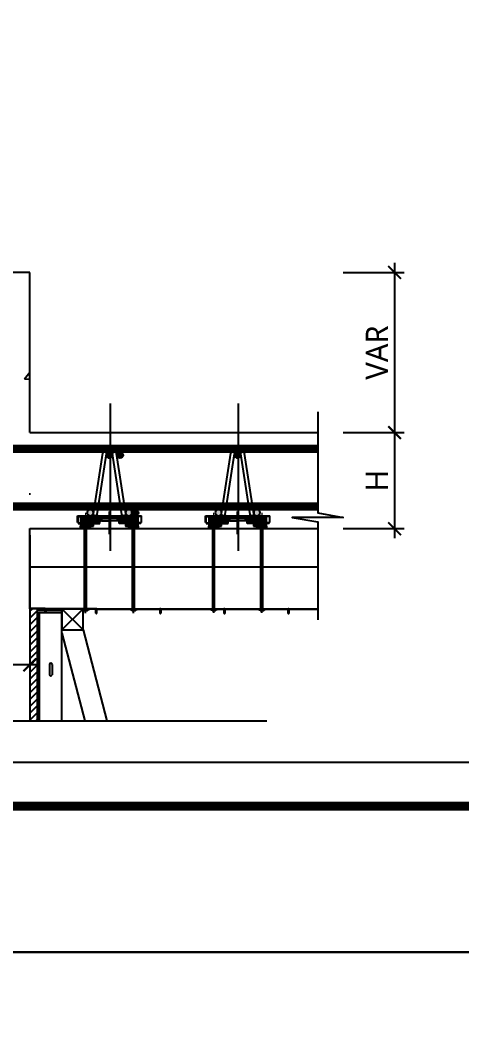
# Model space of a CAD drawing. Extents: x 10983 to 44623, y -18406 to 11294.
# Drawn here: x 15927 to 16616, y -12583 to -11011 of the extents above; entities that cross this region are included whole.
import ezdxf

# ---------------------------------------------------------------- set-up
doc = ezdxf.new("R2010")
doc.units = 0
doc.header["$LTSCALE"] = 100
doc.header["$MEASUREMENT"] = 0
doc.header["$PDMODE"] = 3
doc.header["$PDSIZE"] = 10
doc.linetypes.add('CEN', pattern=[62, 60, -1, 0, -1])
doc.linetypes.add('HIDDEN', pattern=[0.375, 0.25, -0.125])
doc.layers.get('0').update_dxf_attribs({"linetype": 'CONTINUOUS'})
doc.layers.get('Defpoints').update_dxf_attribs({"color": 165, "linetype": 'CONTINUOUS'})
for name, color, linetype in [('-상부연결근', 4, 'CONTINUOUS'), ('-하부연결근', 4, 'CONTINUOUS'), ('1', 1, 'CONTINUOUS'), ('204', 6, 'CONTINUOUS'), ('205', 2, 'HIDDEN'), ('3', 3, 'CONTINUOUS'), ('AM_8', 55, 'CONTINUOUS'), ('DECK-CEN', 1, 'CEN'), ('DECK-CON', 2, 'CONTINUOUS'), ('DECK-DIM', 255, 'CONTINUOUS'), ('DECK-ETC STEEL', 6, 'CONTINUOUS'), ('DECK-HATCH', 251, 'CONTINUOUS'), ('DECK-LATTICE', 7, 'CONTINUOUS'), ('DECK-MAIN BAR', 2, 'CONTINUOUS'), ('DECK-PG', 4, 'CONTINUOUS'), ('DECK-RC(ETC)', 252, 'CONTINUOUS'), ('DECK-TRANS', 3, 'CONTINUOUS'), ('E', 115, 'CONTINUOUS'), ('E2', 7, 'CONTINUOUS'), ('form', 7, 'CONTINUOUS'), ('INSU', 7, 'CONTINUOUS'), ('기가 강판', 4, 'CONTINUOUS')]:
    doc.layers.add(name, color=color, linetype=linetype)
doc.styles.add('SY Panel', font='malgun.ttf')
doc.linetypes.add('BATTING', pattern='A,0.0001,-0.1,[134,ltypeshp.shx,S=0.1,R=0,X=-0.1,Y=0],-0.2,[134,ltypeshp.shx,S=0.1,R=180,X=0.1,Y=0],-0.1', length=0.4001)
doc.dimstyles.new('STDECK-DIM', dxfattribs={"dimtxt": 35, "dimasz": 20, "dimexe": 15, "dimexo": 40, "dimgap": 10, "dimtad": 1, "dimdec": 0, "dimtxsty": 'SY Panel', "dimblk": 'ARCHTICK', "dimcen": 2.5, "dimdle": 15, "dimclrd": 7, "dimclre": 7, "dimclrt": 6, "dimadec": 0, "dimazin": 0, "dimtfac": 1, "dimtdec": 0, "dimtmove": 0, "dimatfit": 3, "dimldrblk": 'ARCHTICK', "dimfxl": 1, "dimarcsym": 0})

# ---------------------------------------------------------------- blocks, each defined once
blk = doc.blocks.new('_ArchTick')
at = {"color": 0, "linetype": 'ByBlock', "const_width": 0.15}
blk.add_lwpolyline([(-0.5, -0.5), (0.5, 0.5)], dxfattribs=at)
blk = doc.blocks.new('*D459')
at = {"layer": 'DECK-DIM', "color": 7, "lineweight": -2}
for p, q in [((16511, -11390.2), (16511, -11670.2)), ((16431, -11405.2), (16526, -11405.2)), ((16431, -11655.2), (16526, -11655.2))]:
    blk.add_line(p, q, dxfattribs=at)
at = {"layer": 'Defpoints', "color": 0, "ltscale": 0.5}
for p in [(16391, -11405.2), (16391, -11655.2), (16511, -11655.2)]:
    blk.add_point(p, dxfattribs=at)
at = {"layer": 'DECK-DIM', "color": 7, "lineweight": -2, "ltscale": 0.5, "xscale": 20, "yscale": 20, "zscale": 20}
for p, rotation in [((16511, -11405.2), 90), ((16511, -11655.2), 270)]:
    blk.add_blockref('_ArchTick', p, dxfattribs=dict(at, rotation=rotation))
at = {"layer": 'DECK-DIM', "color": 6, "ltscale": 0.5, "insert": (16483.5, -11530.2), "char_height": 35, "attachment_point": 5, "rotation": 90, "style": 'SY Panel'}
blk.add_mtext('VAR', dxfattribs=at)
blk = doc.blocks.new('*D469')
at = {"layer": 'DECK-DIM', "color": 7, "lineweight": -2}
for p, q in [((16511, -11640.2), (16511, -11820.2)), ((16431, -11655.2), (16526, -11655.2)), ((16431, -11805.2), (16526, -11805.2))]:
    blk.add_line(p, q, dxfattribs=at)
at = {"layer": 'Defpoints', "color": 0, "ltscale": 0.5}
for p in [(16391, -11655.2), (16391, -11805.2), (16511, -11805.2)]:
    blk.add_point(p, dxfattribs=at)
at = {"layer": 'DECK-DIM', "color": 7, "lineweight": -2, "ltscale": 0.5, "xscale": 20, "yscale": 20, "zscale": 20}
for p, rotation in [((16511, -11655.2), 90), ((16511, -11805.2), 270)]:
    blk.add_blockref('_ArchTick', p, dxfattribs=dict(at, rotation=rotation))
at = {"layer": 'DECK-DIM', "color": 6, "ltscale": 0.5, "insert": (16483.5, -11730.2), "char_height": 35, "attachment_point": 5, "rotation": 90, "style": 'SY Panel'}
blk.add_mtext('H', dxfattribs=at)
blk = doc.blocks.new('*D475')
at = {"layer": 'DECK-DIM', "color": 7, "lineweight": -2}
for p, q in [((15941.9, -11815.5), (15941.9, -12032.7)), ((15689.9, -11885.7), (15689.9, -12032.7)), ((15956.9, -12017.7), (15674.9, -12017.7))]:
    blk.add_line(p, q, dxfattribs=at)
at = {"layer": 'Defpoints', "color": 0, "ltscale": 0.5}
for p in [(15941.9, -11775.5), (15689.9, -11845.7), (15689.9, -12017.7)]:
    blk.add_point(p, dxfattribs=at)
at = {"layer": 'DECK-DIM', "color": 7, "lineweight": -2, "ltscale": 0.5, "xscale": 20, "yscale": 20, "zscale": 20, "rotation": 180}
blk.add_blockref('_ArchTick', (15689.9, -12017.7), dxfattribs=at)
at = {"layer": 'DECK-DIM', "color": 7, "lineweight": -2, "ltscale": 0.5, "xscale": 20, "yscale": 20, "zscale": 20}
blk.add_blockref('_ArchTick', (15941.9, -12017.7), dxfattribs=at)
at = {"layer": 'DECK-DIM', "color": 6, "ltscale": 0.5, "insert": (15815.9, -11989.6), "char_height": 35, "attachment_point": 5, "style": 'SY Panel'}
blk.add_mtext('L2a', dxfattribs=at)
blk = doc.blocks.new('RRWENNN')
at = {"layer": '3', "color": 252, "true_color": 0x939598}
for p, q in [((179.9, -427.9), (180.9, -428.9)), ((182.1, -427.9), (183.1, -428.9)), ((184.2, -427.9), (185.2, -428.9)), ((186.3, -427.9), (187.3, -428.9)), ((188.4, -427.9), (189.4, -428.9)), ((190.5, -427.9), (191.5, -428.9)), ((192.7, -427.9), (193.7, -428.9)), ((194.8, -427.9), (195.8, -428.9)), ((196.9, -427.9), (197.9, -428.9)), ((199, -427.9), (200, -428.9)), ((201.1, -427.9), (202.1, -428.9)), ((203.3, -427.9), (204.3, -428.9)), ((205.4, -427.9), (206.4, -428.9)), ((207.5, -427.9), (208.5, -428.9)), ((209.6, -427.9), (210.6, -428.9)), ((211.8, -427.9), (212.8, -428.9)), ((243.9, -427.9), (244.9, -428.9)), ((246.1, -427.9), (247.1, -428.9)), ((248.2, -427.9), (249.2, -428.9)), ((250.3, -427.9), (251.3, -428.9)), ((252.4, -427.9), (253.4, -428.9)), ((254.5, -427.9), (255.5, -428.9)), ((256.7, -427.9), (257.7, -428.9)), ((258.8, -427.9), (259.8, -428.9)), ((260.9, -427.9), (261.9, -428.9)), ((263, -427.9), (264, -428.9)), ((265.1, -427.9), (266.1, -428.9)), ((267.3, -427.9), (268.3, -428.9)), ((269.4, -427.9), (270.4, -428.9)), ((271.5, -427.9), (272.5, -428.9)), ((273.6, -427.9), (274.6, -428.9)), ((275.8, -427.9), (276.8, -428.9))]:
    blk.add_line(p, q, dxfattribs=at)
blk = doc.blocks.new('GFDCVBVBBB')
at = {"layer": 'AM_8'}
for p, q in [((182.8, -409.8), (183.7, -408.9)), ((182.8, -411.9), (185.8, -408.9)), ((182.8, -414.1), (187.1, -409.8)), ((182.8, -416.2), (187.4, -411.6)), ((182.8, -418.3), (188.2, -412.9)), ((182.8, -420.4), (188.2, -415)), ((182.8, -422.6), (188.2, -417.2)), ((182.8, -424.7), (188.2, -419.3)), ((182.8, -426.8), (188.2, -421.4)), ((183.8, -427.9), (188.7, -423)), ((190.2, -427.9), (202.8, -415.3)), ((191.2, -424.8), (202.8, -413.2)), ((192.3, -427.9), (202.8, -417.4)), ((192.7, -421.1), (200.9, -412.9)), ((193.1, -412.3), (196.4, -408.9)), ((193.1, -414.4), (197.8, -409.7)), ((193.1, -416.5), (197.8, -411.8)), ((193.1, -418.7), (198.8, -412.9)), ((193.6, -409.7), (194.3, -408.9)), ((194.4, -427.9), (202.8, -419.5)), ((196.5, -427.9), (202.8, -421.6)), ((198.7, -427.9), (203.3, -423.3)), ((200.8, -427.9), (205.4, -423.3)), ((202.9, -427.9), (207.5, -423.3)), ((205, -427.9), (209.6, -423.3)), ((207.1, -427.9), (211.7, -423.3)), ((209.3, -427.9), (213.9, -423.3)), ((211.4, -427.9), (215.3, -424)), ((214.3, -422.9), (215.3, -421.9)), ((227.3, -422.6), (228.3, -421.6)), ((227.3, -424.7), (228.3, -423.7)), ((238, -428.9), (243.6, -423.3)), ((240.1, -428.9), (245.7, -423.3)), ((240.3, -422.3), (241.3, -421.3)), ((240.3, -424.5), (241.4, -423.3)), ((243.2, -427.9), (247.8, -423.3)), ((245.3, -427.9), (249.9, -423.3)), ((247.5, -427.9), (252, -423.3)), ((249.6, -427.9), (262.6, -414.9)), ((251.7, -427.9), (262.6, -417)), ((252.8, -418.3), (262.1, -409.1)), ((252.8, -420.4), (262.1, -411.2)), ((252.8, -422.6), (262.6, -412.8)), ((252.8, -414.1), (254, -412.9)), ((252.8, -416.2), (256.1, -412.9)), ((253.8, -427.9), (262.6, -419.2)), ((255.9, -427.9), (262.9, -421)), ((257.8, -409.1), (258, -408.9)), ((257.8, -411.2), (260.1, -408.9)), ((258.1, -427.9), (263.5, -422.5)), ((260.2, -427.9), (264.1, -424)), ((264.4, -427.9), (272.8, -419.5)), ((266.5, -427.9), (272.8, -421.6)), ((266.7, -423.5), (272.8, -417.4)), ((267.4, -414.3), (272.8, -408.9)), ((267.4, -416.4), (272.8, -411)), ((267.4, -412.2), (268, -411.6)), ((267.4, -418.6), (272.8, -413.2)), ((267.4, -420.7), (272.8, -415.3)), ((268.6, -411), (270.7, -408.9)), ((268.7, -427.9), (272.8, -423.8)), ((185.9, -427.9), (189.3, -424.5)), ((188.1, -427.9), (189.9, -426)), ((212.8, -428.6), (216.6, -424.9)), ((214.6, -428.9), (218.7, -424.9)), ((216.8, -428.9), (220.8, -424.9)), ((218.9, -428.9), (222.9, -424.9)), ((221, -428.9), (225.1, -424.9)), ((223.1, -428.9), (227.2, -424.9)), ((225.2, -428.9), (229.3, -424.9)), ((227.4, -428.9), (231.4, -424.9)), ((229.5, -428.9), (233.5, -424.9)), ((231.6, -428.9), (235.7, -424.9)), ((233.7, -428.9), (237.8, -424.9)), ((235.8, -428.9), (239.9, -424.9)), ((242.2, -428.9), (242.8, -428.3)), ((262.3, -427.9), (264.7, -425.5)), ((270.8, -427.9), (272.8, -425.9))]:
    blk.add_line(p, q, dxfattribs=at)
blk = doc.blocks.new('SPACER')
at = {"layer": '1', "color": 252, "true_color": 0x939598}
blk.add_line((9678.9, 718.1), (9678.9, 753.5), dxfattribs=at)
at = {"layer": '1', "color": 252, "lineweight": 5, "true_color": 0x939598}
for points in [[(9641.4, 751.3), (9641.4, 746.3), (9641.4, 720.3)], [(9716.4, 751.3), (9716.4, 746.3), (9716.4, 720.3)]]:
    blk.add_open_spline(points, degree=1, knots=[0, 0, 0.16129, 1, 1], dxfattribs=at)
at = {"layer": '204', "color": 252, "true_color": 0x939598}
for p, q in [((9628.9, 746.7), (9629.9, 746.7)), ((9628.9, 746.7), (9628.9, 746.6)), ((9628.9, 744.9), (9628.9, 746.6)), ((9628.9, 736.4), (9628.9, 744.9)), ((9629.9, 744.9), (9628.9, 744.9)), ((9629.9, 746.8), (9629.9, 745.8)), ((9629.9, 746.8), (9663.9, 746.8)), ((9663.9, 745.8), (9629.9, 745.8)), ((9629.9, 745.8), (9629.9, 745.3)), ((9629.9, 745.3), (9629.9, 744.9)), ((9633.9, 745.8), (9633.9, 730.8)), ((9663.9, 745.8), (9633.9, 745.8)), ((9641.4, 744.8), (9639.3, 739.8)), ((9639.3, 739.8), (9639.3, 729.5)), ((9639.3, 739.8), (9639.4, 739.8)), ((9639.4, 739.8), (9639.4, 729.5)), ((9640.2, 739.8), (9639.8, 738.2)), ((9641.4, 739.8), (9640.2, 739.8)), ((9640.2, 739.8), (9640.2, 729.5)), ((9644.2, 738.2), (9641.4, 744.8)), ((9641.4, 739.8), (9641.4, 729.5)), ((9643.4, 739.8), (9642.7, 739.8)), ((9642.7, 739.8), (9642.7, 729.5)), ((9644, 738.2), (9643.4, 739.8)), ((9643.4, 739.8), (9643.4, 729.5)), ((9653.9, 741.2), (9653.9, 741.2)), ((9653.9, 730.8), (9653.9, 741.2)), ((9653.9, 738.8), (9665.4, 738.8)), ((9663.9, 746.8), (9663.9, 745.8)), ((9663.9, 746.8), (9693.9, 746.8)), ((9663.9, 746.8), (9663.9, 745.8)), ((9663.9, 735.9), (9663.9, 738.8)), ((9665.4, 738.8), (9665.4, 741.2)), ((9666.4, 738.8), (9665.4, 738.8)), ((9666.4, 742.8), (9666.4, 738.8)), ((9666.4, 738.8), (9678.4, 738.8)), ((9678.4, 742.8), (9678.4, 738.8)), ((9679.4, 738.8), (9678.4, 738.8)), ((9679.4, 738.8), (9679.4, 742.8)), ((9691.4, 738.8), (9679.4, 738.8)), ((9691.4, 738.8), (9691.4, 742.8)), ((9692.4, 738.8), (9691.4, 738.8)), ((9692.4, 741.2), (9692.4, 738.8)), ((9703.9, 738.8), (9692.4, 738.8)), ((9693.9, 745.8), (9693.9, 746.8)), ((9693.9, 745.8), (9693.9, 746.8)), ((9693.9, 746.8), (9727.9, 746.8)), ((9723.9, 745.8), (9693.9, 745.8)), ((9727.9, 745.8), (9693.9, 745.8)), ((9693.9, 735.9), (9693.9, 738.8)), ((9703.9, 741.2), (9703.9, 730.8)), ((9716.4, 744.8), (9713.7, 738.2)), ((9713.8, 738.2), (9714.4, 739.8)), ((9714.4, 739.8), (9715.2, 739.8)), ((9714.4, 739.8), (9714.4, 729.5)), ((9715.2, 739.8), (9715.2, 729.5)), ((9718.5, 739.8), (9716.4, 744.8)), ((9716.4, 739.8), (9717.7, 739.8)), ((9716.4, 739.8), (9716.4, 729.5)), ((9717.7, 739.8), (9718, 738.2)), ((9717.7, 739.8), (9717.7, 729.5)), ((9718.5, 739.8), (9718.4, 739.8)), ((9718.4, 739.8), (9718.4, 729.5)), ((9718.5, 729.5), (9718.5, 739.8)), ((9723.9, 730.8), (9723.9, 745.8)), ((9727.9, 745.8), (9727.9, 746.8)), ((9727.9, 746.7), (9728.9, 746.7)), ((9727.9, 745.3), (9727.9, 745.8)), ((9727.9, 744.9), (9727.9, 745.3)), ((9728.9, 744.9), (9727.9, 744.9)), ((9728.9, 746.7), (9728.9, 746.6)), ((9728.9, 744.9), (9728.9, 746.6)), ((9728.9, 736.4), (9728.9, 744.9)), ((9628.9, 736.4), (9629.9, 736.4)), ((9629.9, 736.4), (9629.9, 735.9)), ((9629.9, 735.9), (9629.9, 734.8)), ((9629.9, 734.8), (9633.9, 734.8)), ((9633.9, 726.8), (9633.9, 730.8)), ((9638.2, 726.8), (9633.9, 726.8)), ((9639.3, 729.5), (9638.2, 729.5)), ((9638.2, 729.5), (9638.2, 726.8)), ((9644.7, 726.8), (9638.2, 726.8)), ((9639.3, 729.5), (9639.4, 729.5)), ((9639.8, 738.2), (9639.4, 738.2)), ((9639.8, 729.5), (9639.4, 729.5)), ((9639.8, 729.5), (9639.8, 738.2)), ((9640.2, 729.5), (9639.8, 729.5)), ((9641.4, 729.5), (9640.2, 729.5)), ((9642.7, 738.2), (9641.4, 738.2)), ((9642.7, 729.5), (9641.4, 729.5)), ((9643.4, 729.5), (9642.7, 729.5)), ((9644, 729.5), (9643.4, 729.5)), ((9644.2, 738.2), (9644, 738.2)), ((9644, 729.5), (9644, 738.2)), ((9644.2, 729.5), (9644, 729.5)), ((9644.2, 729.5), (9644.2, 738.2)), ((9644.7, 729.5), (9644.2, 729.5)), ((9644.7, 726.8), (9644.7, 729.5)), ((9648.9, 726.8), (9644.7, 726.8)), ((9648.9, 730.8), (9653.9, 730.8)), ((9648.9, 730.8), (9648.9, 726.8)), ((9653.9, 734.8), (9663.9, 734.8)), ((9663.9, 734.8), (9663.9, 735.9)), ((9693.9, 734.8), (9693.9, 735.9)), ((9703.9, 734.8), (9693.9, 734.8)), ((9703.9, 730.8), (9708.9, 730.8)), ((9708.9, 726.8), (9708.9, 730.8)), ((9713.2, 726.8), (9708.9, 726.8)), ((9713.7, 729.5), (9713.2, 729.5)), ((9713.2, 729.5), (9713.2, 726.8)), ((9713.2, 726.8), (9719.7, 726.8)), ((9713.7, 738.2), (9713.8, 738.2)), ((9713.7, 738.2), (9713.7, 729.5)), ((9713.7, 729.5), (9713.8, 729.5)), ((9713.8, 729.5), (9713.8, 738.2)), ((9713.8, 729.5), (9714.4, 729.5)), ((9714.4, 729.5), (9715.2, 729.5)), ((9715.2, 738.2), (9716.4, 738.2)), ((9715.2, 729.5), (9716.4, 729.5)), ((9716.4, 729.5), (9717.7, 729.5)), ((9717.7, 729.5), (9718, 729.5)), ((9718, 738.2), (9718.4, 738.2)), ((9718, 729.5), (9718, 738.2)), ((9718, 729.5), (9718.4, 729.5)), ((9718.5, 729.5), (9718.4, 729.5)), ((9719.7, 729.5), (9718.5, 729.5)), ((9719.7, 726.8), (9719.7, 729.5)), ((9723.9, 726.8), (9719.7, 726.8)), ((9727.9, 734.8), (9723.9, 734.8)), ((9723.9, 730.8), (9723.9, 726.8)), ((9727.9, 735.9), (9727.9, 736.4)), ((9727.9, 736.4), (9728.9, 736.4)), ((9727.9, 734.8), (9727.9, 735.9))]:
    blk.add_line(p, q, dxfattribs=at)
at = {"layer": '204', "color": 252, "lineweight": 5, "true_color": 0x939598}
for p, q in [((9629.9, 746.6), (9628.9, 746.6)), ((9727.9, 746.6), (9728.9, 746.6)), ((9629.9, 735.9), (9633.9, 735.9)), ((9653.9, 735.9), (9663.9, 735.9)), ((9703.9, 735.9), (9693.9, 735.9)), ((9727.9, 735.9), (9723.9, 735.9))]:
    blk.add_line(p, q, dxfattribs=at)
for points, degree in [([(9629.9, 745.3), (9633.9, 745.3)], 1), ([(9727.9, 745.3), (9726.6, 745.3), (9725.3, 745.3), (9723.9, 745.3)], 3)]:
    blk.add_open_spline(points, degree=degree, dxfattribs=at)
at = {"layer": '204', "color": 252, "true_color": 0x939598}
for points in [[(9653.9, 741.2), (9665.4, 741.2)], [(9666.4, 742.8), (9678.4, 742.8)], [(9691.4, 742.8), (9679.4, 742.8)], [(9703.9, 741.2), (9692.4, 741.2)]]:
    blk.add_open_spline(points, degree=1, dxfattribs=at)
at = {"layer": '205', "color": 252, "lineweight": 5, "true_color": 0x939598}
for p, q in [((9629.9, 746.3), (9628.9, 746.3)), ((9629.9, 738.8), (9628.9, 738.8)), ((9629.9, 745.7), (9663.9, 745.7)), ((9629.9, 744.9), (9629.9, 736.7)), ((9633.9, 741.8), (9653.9, 741.8)), ((9638.8, 738.2), (9639.4, 739.8)), ((9642.7, 739.8), (9643, 738.2)), ((9653.9, 741.2), (9653.9, 741.8)), ((9663.9, 745.8), (9663.9, 745.3)), ((9693.9, 745.7), (9663.9, 745.7)), ((9663.9, 745.3), (9663.9, 745.3)), ((9663.9, 745.3), (9663.9, 745.3)), ((9663.9, 738.8), (9663.9, 745.3)), ((9663.9, 745.3), (9663.9, 745.3)), ((9693.9, 745.8), (9693.9, 745.3)), ((9727.9, 745.7), (9693.9, 745.7)), ((9693.9, 738.8), (9693.9, 745.3)), ((9693.9, 745.3), (9693.9, 745.3)), ((9693.9, 745.3), (9693.9, 745.3)), ((9693.9, 745.3), (9693.9, 745.3)), ((9723.9, 741.8), (9703.9, 741.8)), ((9703.9, 741.2), (9703.9, 741.8)), ((9715.2, 739.8), (9714.8, 738.2)), ((9719, 738.2), (9718.4, 739.8)), ((9727.9, 746.3), (9728.9, 746.3)), ((9727.9, 744.9), (9727.9, 736.7)), ((9727.9, 738.8), (9728.9, 738.8)), ((9629.9, 738.1), (9628.9, 738.1)), ((9629.9, 736.4), (9629.9, 736.7)), ((9629.9, 736.2), (9633.9, 736.2)), ((9629.9, 735.8), (9633.9, 735.8)), ((9653.9, 736.2), (9633.9, 736.2)), ((9633.9, 735.9), (9653.9, 735.9)), ((9653.9, 735.8), (9633.9, 735.8)), ((9633.9, 734.8), (9653.9, 734.8)), ((9648.9, 730.8), (9633.9, 730.8)), ((9639.4, 738.2), (9638.8, 738.2)), ((9638.8, 729.5), (9638.8, 738.2)), ((9643, 738.2), (9642.7, 738.2)), ((9643, 729.5), (9643, 738.2)), ((9643.9, 735.8), (9643.9, 734.8)), ((9647.9, 734.8), (9647.9, 735.8)), ((9653.9, 736.2), (9663.9, 736.2)), ((9653.9, 735.8), (9663.9, 735.8)), ((9703.9, 736.2), (9693.9, 736.2)), ((9703.9, 735.8), (9693.9, 735.8)), ((9703.9, 736.2), (9723.9, 736.2)), ((9723.9, 735.9), (9703.9, 735.9)), ((9703.9, 735.8), (9723.9, 735.8)), ((9723.9, 734.8), (9703.9, 734.8)), ((9708.9, 730.8), (9723.9, 730.8)), ((9709.9, 734.8), (9709.9, 735.8)), ((9713.9, 735.8), (9713.9, 734.8)), ((9714.8, 738.2), (9715.2, 738.2)), ((9714.8, 729.5), (9714.8, 738.2)), ((9718.4, 738.2), (9719, 738.2)), ((9719, 729.5), (9719, 738.2)), ((9727.9, 736.2), (9723.9, 736.2)), ((9727.9, 735.8), (9723.9, 735.8)), ((9727.9, 738.1), (9728.9, 738.1)), ((9727.9, 736.4), (9727.9, 736.7))]:
    blk.add_line(p, q, dxfattribs=at)
at = {"layer": '205', "color": 252, "lineweight": 5, "true_color": 0x939598, "extrusion": (0, 0, -1)}
for centre in [(-9646.9, 739.3), (-9646.9, 739.3), (-9710.9, 739.3), (-9710.9, 739.3)]:
    blk.add_circle(centre, 1.5, dxfattribs=at)
at = {"layer": '205', "color": 252, "lineweight": 5, "true_color": 0x939598}
for points, degree in [([(9633.9, 745.3), (9663.9, 745.3)], 1), ([(9723.9, 745.3), (9713.9, 745.3), (9703.9, 745.3), (9693.9, 745.3)], 3)]:
    blk.add_open_spline(points, degree=degree, dxfattribs=at)
at = {"color": 252, "true_color": 0x939598, "xscale": -1, "rotation": 180}
for name in ['RRWENNN', 'GFDCVBVBBB']:
    blk.add_blockref(name, (9451.1, 317.9), dxfattribs=at)
blk = doc.blocks.new('D1')
at = {"layer": 'DECK-MAIN BAR'}
h = blk.add_hatch(color=256, dxfattribs=at)
h.dxf.hatch_style = 1
h.paths.add_polyline_path([(108808.1, 42358.1, -1), (108818.1, 42358.1, -1)])
h = blk.add_hatch(color=256, dxfattribs=at)
h.dxf.hatch_style = 1
h.paths.add_polyline_path([(108848.2, 42268.1, -1), (108838.2, 42268.1, -1)])
h.paths.add_polyline_path([(108788.1, 42268.2, -0.947148), (108778.1, 42267.6, 0.026694), (108778.1, 42268.1, 0.027143), (108778.1, 42268.7, -0.948001)])
at = {"layer": 'DECK-LATTICE', "ltscale": 0.5}
for p, q in [((108787.8, 42266.4), (108802.4, 42360.6)), ((108793.7, 42265.2), (108808.4, 42360)), ((108832.5, 42265.2), (108817.9, 42359.9)), ((108838.4, 42266.4), (108823.8, 42361.2))]:
    blk.add_line(p, q, dxfattribs=at)
for centre, radius, start, end in [((108805.3, 42360), 3.02, 359.9652, 168.0672), ((108821, 42360), 3.05, 22.524, 182.0989), ((108790.9, 42266.1), 3.02, 174.948, 342.6014), ((108835.4, 42266.1), 3.02, 197.3986, 5.052)]:
    blk.add_arc(centre, radius, start, end, dxfattribs=at)
at = {"layer": 'DECK-MAIN BAR', "ltscale": 0.5}
for centre in [(108813.1, 42358.1), (108783.1, 42268.2), (108843.2, 42268.1)]:
    blk.add_circle(centre, 5, dxfattribs=at)
at = {"layer": 'DECK-PG', "xscale": -1}
blk.add_blockref('SPACER', (118492.1, 41516.3), dxfattribs=at)

msp = doc.modelspace()

# ---------------------------------------------------------------- hatches: boundary and pattern name
at = {"layer": '-상부연결근'}
h = msp.add_hatch(color=256, dxfattribs=at)
h.dxf.hatch_style = 1
h.paths.add_polyline_path([(16087.4, -11690.2, 1), (16077.4, -11690.2, 1)])
at = {"layer": '-하부연결근'}
h = msp.add_hatch(color=256, dxfattribs=at)
h.dxf.hatch_style = 1
h.paths.add_polyline_path([(16111.2, -11780.3, -1), (16101.2, -11780.3, -1)])
at = {"layer": 'DECK-HATCH', "linetype": 'ByBlock'}
h = msp.add_hatch(dxfattribs=at)
h.set_pattern_fill('AR-CONC', color=256, scale=30, style=0)
h.set_pattern_definition([(50, (-113824.58, -55278.86), (215.17805, -18.82564), [22.5, -247.5]), (355, (-113824.58, -55278.86), (-41.6254, 225.65764), [18, -198]), (100.4514, (-113806.65, -55280.43), (173.5528, 206.83186), [19.12206, -210.34263]), (46.1842, (-113824.58, -55218.86), (320.1723, -49.6557), [33.75, -371.25]), (96.6356, (-113797.9, -55223), (280.3988, 292.23536), [28.6831, -315.5139]), (351.1842, (-113824.6, -55218.86), (280.3986, 292.2356), [27, -297]), (21, (-113794.58, -55233.86), (179.07212, -120.78567), [22.5, -247.5]), (326, (-113794.58, -55233.86), (72.9946, 217.545), [18, -198]), (71.4514, (-113779.66, -55243.93), (252.0668, 96.75915), [19.12206, -210.34263]), (37.5, (-113824.584, -55278.86), (3.647957, 99.868156), [0, -195.6, 0, -201, 0, -198.75]), (7.5, (-113824.58, -55278.86), (78.92086, 118.32351), [0, -114.6, 0, -191.1, 0, -75.75]), (327.5, (-113891.484, -55278.86), (160.14673, -6.76646), [0, -75, 0, -234, 0, -310.5]), (317.5, (-113921.48, -55278.86), (174.95585, 30.0315), [0, -97.5, 0, -155.4, 0, -220.5])])
h.paths.add_polyline_path([(15761.9, -11405.2), (15581.9, -11405.2), (15581.9, -12105.3), (15754.8, -12105.3), (15761.9, -11995.3), (15761.9, -12105.3)])
h.paths.add_polyline_path([(15941.9, -11405.2), (15761.9, -11405.2), (15761.9, -12105.3), (15768.9, -12105.3), (15941.9, -12105.3)])
h = msp.add_hatch(dxfattribs=at)
h.set_pattern_fill('ANSI31', color=256, scale=60, style=0)
h.set_pattern_definition([(45, (-158347.336, -17483.08), (-5.30330086, 5.30330086), [])])
h.paths.add_polyline_path([(15953.9, -11930.2), (15941.9, -11930.2), (15941.9, -12105.3), (15953.9, -12105.3)])

# ---------------------------------------------------------------- linework, layer by layer
at = {"layer": '-상부연결근'}
msp.add_circle((16082.4, -11690.2), 5, dxfattribs=at)
at = {"layer": '-하부연결근'}
msp.add_circle((16106.2, -11780.3), 5, dxfattribs=at)
at = {"linetype": 'ByBlock'}
for p, q in [((16027.2, -11930.7), (16027.2, -11805.2)), ((16030.2, -11930.7), (16030.2, -11805.2)), ((16102.2, -11930.7), (16102.2, -11805.2)), ((16102.2, -11930.7), (16102.2, -11811.2)), ((16105.2, -11930.7), (16105.2, -11805.2)), ((16105.2, -11930.7), (16105.2, -11811.2)), ((16227.2, -11930.7), (16227.2, -11805.2)), ((16230.2, -11930.7), (16230.2, -11805.2)), ((16302.2, -11930.7), (16302.2, -11805.2)), ((16302.2, -11930.2), (16302.2, -11811.2)), ((16305.2, -11930.7), (16305.2, -11805.2)), ((16305.2, -11930.2), (16305.2, -11811.2)), ((18305.1, -12170.2), (11505.1, -12170.2))]:
    msp.add_line(p, q, dxfattribs=at)
at = {"layer": 'DECK-CEN', "ltscale": 0.5}
for p, q in [((16066.9, -11609.7), (16066.9, -11839.7)), ((16266.9, -11609.7), (16266.9, -11839.7)), ((16028.7, -11937.2), (16028.7, -11811.2)), ((16103.7, -11937.2), (16103.7, -11811.2)), ((16103.7, -11937.2), (16103.7, -11812.1)), ((16228.7, -11936.7), (16228.7, -11811.2)), ((16303.7, -11936.7), (16303.7, -11811.2)), ((16303.7, -11936.7), (16303.7, -11812.1))]:
    msp.add_line(p, q, dxfattribs=at)
at = {"layer": 'DECK-CON'}
for p, q in [((15941.9, -11405.2), (15132.8, -11405.2)), ((15941.9, -11655.2), (16391, -11655.2))]:
    msp.add_line(p, q, dxfattribs=at)
for points in [[(16391, -11622.7), (16391, -11780.7), (16431, -11787.7), (16351, -11787.7), (16391, -11794.8), (16391, -11947.4)], [(15211.9, -12105.3), (15754.8, -12105.3), (15761.9, -12145.3), (15761.9, -12065.3), (15768.9, -12105.3), (16311.9, -12105.3)]]:
    msp.add_lwpolyline(points, dxfattribs=at)
at = {"layer": 'DECK-ETC STEEL'}
msp.add_lwpolyline([(15956.9, -11930.2), (15953.9, -11930.2), (15953.9, -12105.3), (15956.9, -12105.3), (15956.9, -11936.2), (15991.9, -11936.2), (15991.9, -11933.2), (15956.9, -11933.2), (15956.9, -11930.2), (15953.9, -11930.2)], dxfattribs=at)
at = {"layer": 'DECK-LATTICE'}
for p, q in [((15704.9, -11675.2), (16391, -11675.2)), ((15704.9, -11685.2), (16391, -11685.2)), ((15713.1, -11765.5), (16391, -11765.5)), ((15713.1, -11775.5), (16391, -11775.5))]:
    msp.add_line(p, q, dxfattribs=at)
at = {"layer": 'DECK-RC(ETC)'}
for p, q in [((16024.9, -11963.2), (15991.9, -11930.2)), ((15991.9, -11963.2), (16024.9, -11930.2)), ((15991.9, -12105.3), (15991.9, -11936.2)), ((15991.9, -11968.3), (16027.6, -12105.3)), ((16024.9, -11963.2), (16062.2, -12105.3)), ((15976.4, -12017.3), (15976.4, -12033.3))]:
    msp.add_line(p, q, dxfattribs=at)
msp.add_lwpolyline([(16024.9, -11930.2), (15991.9, -11930.2), (15991.9, -11963.2), (16024.9, -11963.2), (16024.9, -11930.2)], dxfattribs=at)
for centre, start, end in [((15974.4, -12017.3), 0, 180), ((15974.4, -12017.3), 0, 180), ((15974.4, -12033.3), 180, 0)]:
    msp.add_arc(centre, 2, start, end, dxfattribs=at)
at = {"layer": 'DECK-TRANS', "ltscale": 0.5, "const_width": 10}
for points in [[(16391, -11680.2), (15701.9, -11680.2), (15697.9, -11682.3), (15694.9, -11685.8), (15694.9, -11845.7)], [(15713.1, -11770.5), (16391, -11770.5)]]:
    msp.add_lwpolyline(points, dxfattribs=at)
at = {"layer": 'Defpoints'}
for points in [[(10982.5, -12466.3), (19392.5, -12466.3), (19392.5, -6526.2), (10982.5, -6526.2)], [(11060.6, -18406.4), (19470.6, -18406.4), (19470.6, -12466.3), (11060.6, -12466.3)]]:
    msp.add_lwpolyline(points, close=True, dxfattribs=at)
at = {"layer": 'E', "linetype": 'ByBlock'}
for p, q in [((15941.9, -11655.2), (15941.9, -11405.2)), ((15941.9, -11930.2), (15941.9, -11805.2)), ((15941.9, -11805.2), (16392.2, -11805.2))]:
    msp.add_line(p, q, dxfattribs=at)
at = {"layer": 'E', "color": 9, "linetype": 'ByBlock'}
msp.add_line((15972.4, -12017.3), (15972.4, -12033.3), dxfattribs=at)
at = {"layer": 'E', "linetype": 'ByBlock'}
msp.add_lwpolyline([(15953.9, -11930.2), (15941.9, -11930.2), (15941.9, -12105.3), (15953.9, -12105.3)], close=True, dxfattribs=at)
msp.add_lwpolyline([(15953.9, -11930.2), (15941.9, -11930.2), (15941.9, -12105.3), (15953.9, -12105.3)], close=True, dxfattribs=at)
msp.add_lwpolyline([(15953.9, -11930.2), (15941.9, -11930.2), (15941.9, -12105.3), (15953.9, -12105.3)], close=True, dxfattribs=at)
at = {"layer": 'E2', "linetype": 'ByBlock'}
for p, q in [((16028.7, -11931.7), (16028.7, -11933.7)), ((16103.7, -11931.7), (16103.7, -11933.7)), ((16228.7, -11931.7), (16228.7, -11933.7)), ((16303.7, -11931.7), (16303.7, -11933.7)), ((16303.7, -11931.7), (16303.7, -11933.7))]:
    msp.add_line(p, q, dxfattribs=at)
for points in [[(16023.7, -11931.7), (16023.7, -11930.7), (16033.7, -11930.7), (16033.7, -11931.7)], [(16026.2, -11933.7), (16026.2, -11931.7), (16031.2, -11931.7), (16031.2, -11933.7)], [(16098.7, -11931.7), (16098.7, -11930.7), (16108.7, -11930.7), (16108.7, -11931.7)], [(16101.2, -11933.7), (16101.2, -11931.7), (16106.2, -11931.7), (16106.2, -11933.7)], [(16223.7, -11931.7), (16223.7, -11930.7), (16233.7, -11930.7), (16233.7, -11931.7)], [(16226.2, -11933.7), (16226.2, -11931.7), (16231.2, -11931.7), (16231.2, -11933.7)], [(16298.7, -11931.7), (16298.7, -11930.7), (16308.7, -11930.7), (16308.7, -11931.7)], [(16298.7, -11931.7), (16298.7, -11930.7), (16308.7, -11930.7), (16308.7, -11931.7)], [(16301.2, -11933.7), (16301.2, -11931.7), (16306.2, -11931.7), (16306.2, -11933.7)], [(16301.2, -11933.7), (16301.2, -11931.7), (16306.2, -11931.7), (16306.2, -11933.7)]]:
    msp.add_lwpolyline(points, close=True, dxfattribs=at)
at = {"layer": 'form', "color": 30, "const_width": 14.2}
msp.add_lwpolyline([(11273.2, -6920.2), (11273.2, -12238.4), (19226.8, -12238.4), (19226.8, -6920.2)], close=True, dxfattribs=at)
at = {"layer": 'INSU', "linetype": 'BATTING', "ltscale": 1.5}
msp.add_line((16390.7, -11865.2), (15941.5, -11865.2), dxfattribs=at)
at = {"layer": '기가 강판'}
for p, q in [((15942, -11929.2), (15945.5, -11929.2)), ((15965.4, -11929.7), (15942, -11929.7)), ((15945.5, -11929.7), (15945.5, -11929.2)), ((15965.4, -11930.2), (15942, -11930.2)), ((15965.5, -11935.7), (15965.5, -11930.3)), ((15966, -11930.3), (15966, -11935.7)), ((15966.5, -11930.8), (15966.5, -11935.7)), ((16044.7, -11930.2), (15966.6, -11930.2)), ((16044.7, -11930.7), (15966.6, -11930.7)), ((16045, -11937.2), (16045, -11930.9)), ((16045.5, -11930.9), (16045.5, -11937.2)), ((16046, -11930.9), (16046, -11937.2)), ((16046.2, -11930.2), (16144.7, -11930.2)), ((16046.2, -11930.7), (16144.7, -11930.7)), ((16145, -11937.2), (16145, -11930.9)), ((16145.5, -11930.9), (16145.5, -11937.2)), ((16146, -11930.9), (16146, -11937.2)), ((16146.2, -11930.2), (16244.7, -11930.2)), ((16146.2, -11930.7), (16244.7, -11930.7)), ((16245, -11937.2), (16245, -11930.9)), ((16245.5, -11930.9), (16245.5, -11937.2)), ((16246, -11930.9), (16246, -11937.2)), ((16246.2, -11930.2), (16344.7, -11930.2)), ((16246.2, -11930.7), (16344.7, -11930.7)), ((16345, -11937.2), (16345, -11930.9)), ((16345.5, -11930.9), (16345.5, -11937.2)), ((16346, -11930.9), (16346, -11937.2)), ((16346.2, -11930.2), (16390.3, -11930.2)), ((16346.2, -11930.7), (16390.3, -11930.7))]:
    msp.add_line(p, q, dxfattribs=at)
for centre, radius, start, end in [((15942, -11929.7), 0.5, 90, 270), ((15965.4, -11930.3), 0.6, 0, 90), ((15965.4, -11930.3), 0.1, 0, 90), ((15966, -11935.7), 0.5, 180, 0), ((15966.6, -11930.8), 0.6, 90, 180), ((15966.6, -11930.8), 0.1, 90, 180), ((16044.7, -11930.9), 0.75, 0, 90), ((16044.7, -11930.9), 0.25, 0, 90), ((16045.5, -11937.2), 0.5, 180, 360), ((16046.2, -11930.9), 0.75, 90, 180), ((16046.2, -11930.9), 0.25, 90, 180), ((16144.7, -11930.9), 0.75, 0, 90), ((16144.7, -11930.9), 0.25, 0, 90), ((16145.5, -11937.2), 0.5, 180, 0), ((16146.2, -11930.9), 0.75, 90, 180), ((16146.2, -11930.9), 0.25, 90, 180), ((16244.7, -11930.9), 0.75, 0, 90), ((16244.7, -11930.9), 0.25, 0, 90), ((16245.5, -11937.2), 0.5, 180, 360), ((16246.2, -11930.9), 0.75, 90, 180), ((16246.2, -11930.9), 0.25, 90, 180), ((16344.7, -11930.9), 0.75, 0, 90), ((16344.7, -11930.9), 0.25, 0, 90), ((16345.5, -11937.2), 0.5, 180, 360), ((16346.2, -11930.9), 0.75, 90, 180), ((16346.2, -11930.9), 0.25, 90, 180)]:
    msp.add_arc(centre, radius, start, end, dxfattribs=at)

# ---------------------------------------------------------------- block references
at = {"layer": 'DECK-LATTICE', "ltscale": 0.5, "xscale": -1}
for p in [(124879.3, -54048.3), (125079.3, -54048.3)]:
    msp.add_blockref('D1', p, dxfattribs=at)

# ---------------------------------------------------------------- dimensions: what is measured, and where the dimension line sits
at = {"layer": 'DECK-DIM'}
for base, p1, p2, text, picture, middle in [((16511, -11655.2), (16391, -11405.2), (16391, -11655.2), 'VAR', '*D459', (16483.5, -11530.2)), ((16511, -11805.2), (16391, -11655.2), (16391, -11805.2), 'H', '*D469', (16483.5, -11730.2))]:
    dim = msp.add_linear_dim(base=base, p1=p1, p2=p2, angle=90, text=text, dimstyle='STDECK-DIM', dxfattribs=at)
    dim.commit()
    dim.dimension.update_dxf_attribs({"geometry": picture, "text_midpoint": middle})
dim = msp.add_linear_dim(base=(15689.9, -12017.7), p1=(15941.9, -11775.5), p2=(15689.9, -11845.7), text='L2a', dimstyle='STDECK-DIM', dxfattribs=at)
dim.commit()
dim.dimension.update_dxf_attribs({"geometry": '*D475', "text_midpoint": (15815.9, -11989.6)})

doc.saveas('drawing.dxf')
